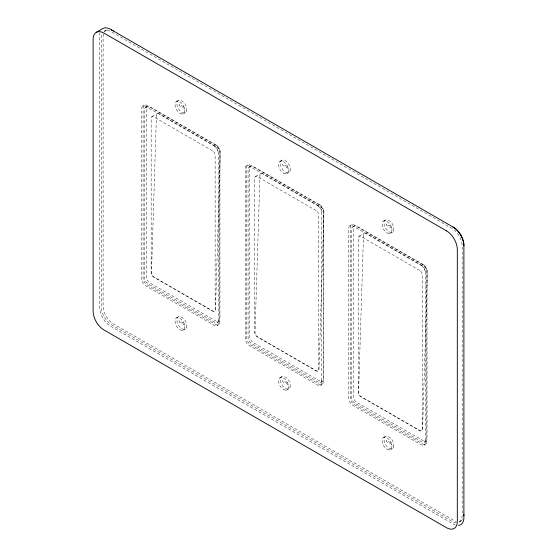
<?xml version="1.0" encoding="UTF-8"?>
<svg xmlns="http://www.w3.org/2000/svg" width="557" height="557" viewBox="0 0 557 557"><rect width="100%" height="100%" fill="white"/><g stroke="black" fill="none" stroke-linecap="round" stroke-linejoin="round"><path stroke-width="0.42" stroke-dasharray="2.79 2.09" d="M106.122 30.231L104.41 31.22A14.545 8.397 60 0 1 111.679 31.944L451.894 228.363A14.545 8.397 60 0 1 462.178 246.173L462.178 515.329A14.545 8.397 60 0 1 457.032 522.64M142.843 106.046L144.27 105.217M145.53 107.404L147.25 106.415M176.43 101.548L178.317 100.462M151.908 116.664L157.255 113.579M183.469 113.732L185.356 112.646M246.396 165.826L247.823 165.004M249.083 167.184L250.796 166.195M279.983 161.335L281.87 160.242M255.461 176.451L260.801 173.366M287.015 173.519L288.902 172.426M176.43 317.929L178.317 316.836M349.942 225.606L351.37 224.784M352.63 226.971L354.343 225.982M183.469 330.113L185.356 329.02M383.529 221.115L385.416 220.029M359.007 236.231L364.348 233.146M217.223 322.607L218.936 321.619M217.056 325.615L218.483 324.794M390.568 233.299L392.448 232.213M279.983 377.709L281.87 376.623M287.015 389.893L288.902 388.807M320.769 382.394L322.489 381.406M320.602 385.402L322.037 384.581M383.529 437.496L385.416 436.403M390.568 449.68L392.448 448.587M424.323 442.174L426.035 441.186M424.156 445.182L425.583 444.361M459.163 521.986L460.876 520.997M425.325 439.96A4.846 2.799 60 0 1 421.9 441.938L355.053 403.345A4.846 2.799 60 0 1 351.627 397.406L351.627 229.185A4.846 2.799 60 0 1 355.053 227.207M421.329 265.473A5.654 3.265 60 0 1 425.325 272.394M321.779 380.173A4.846 2.799 60 0 1 318.346 382.151L251.506 343.565A4.846 2.799 60 0 1 248.081 337.626L248.081 169.405A4.846 2.799 60 0 1 251.506 167.427M317.775 205.686A5.654 3.265 60 0 1 321.779 212.614M218.226 320.393A4.846 2.799 60 0 1 214.8 322.371L147.96 283.778A4.846 2.799 60 0 1 144.528 277.839L144.528 109.618A4.846 2.799 60 0 1 147.96 107.64M214.229 145.906A5.654 3.265 60 0 1 218.226 152.827M456.239 522.661A14.545 8.397 60 0 1 451.894 521.261L111.679 324.842A14.545 8.397 60 0 1 101.395 307.032L101.395 37.883A14.545 8.397 60 0 1 102.773 32.738M103.463 34.019A14.545 8.397 60 0 0 103.108 36.887L103.108 306.044A14.545 8.397 60 0 0 113.391 323.854L453.607 520.273A14.545 8.397 60 0 0 456.267 521.408M104.486 31.749A14.545 8.397 60 0 1 108.253 29.577M462.512 519.479A14.545 8.397 60 0 1 458.745 521.651M100.051 32.543A15.352 8.863 60 0 0 99.682 35.571L99.682 307.36A15.352 8.863 60 0 0 110.537 326.165L453.036 523.9A15.352 8.863 60 0 0 455.153 524.882M156.433 115.285L151.483 272.512A3.634 2.179 61.9 0 0 153.955 277.017L212.802 310.987A3.634 2.179 61.9 0 0 215.468 309.448L220.419 152.228A3.634 2.179 61.9 0 0 217.94 147.716L159.1 113.746A3.634 2.179 61.9 0 0 156.433 115.285M259.98 175.065L255.029 332.292A3.634 2.179 61.9 0 0 257.501 336.804L316.348 370.774A3.634 2.179 61.9 0 0 319.015 369.235L323.965 212.008A3.634 2.179 61.9 0 0 321.493 207.503L262.646 173.526A3.634 2.179 61.9 0 0 259.98 175.065M363.526 234.852L358.576 392.079A3.634 2.179 61.9 0 0 361.054 396.584L419.894 430.554A3.634 2.179 61.9 0 0 422.561 429.015L427.518 271.795A3.634 2.179 61.9 0 0 425.04 267.283L366.193 233.313A3.634 2.179 61.9 0 0 363.533 234.852M179.11 104.444L179.431 105.809L184.743 108.629L184.464 107.167L179.11 104.444M179.11 320.825L179.431 322.183L184.743 325.01L184.464 323.547L179.11 320.825M282.657 164.231L282.984 165.589L288.296 168.409L288.018 166.954L282.657 164.231M282.657 380.605L282.984 381.97L288.296 384.79L288.018 383.327L282.657 380.605M386.203 224.011L386.53 225.376L391.843 228.196L391.564 226.734L386.203 224.011M386.203 440.392L386.53 441.75L391.843 444.577L391.564 443.114L386.203 440.392M216.513 145.245L149.673 106.652A4.846 2.799 60 0 0 146.24 108.629L146.24 276.85A4.846 2.799 60 0 0 149.673 282.789L216.513 321.382A4.846 2.799 60 0 0 219.938 319.405L219.938 151.184A4.846 2.799 60 0 0 216.513 145.245M320.059 205.025L253.219 166.439A4.846 2.799 60 0 0 249.794 168.416L249.794 336.637A4.846 2.799 60 0 0 253.219 342.576L320.059 381.162A4.846 2.799 60 0 0 323.492 379.185L323.492 210.964A4.846 2.799 60 0 0 320.059 205.025M423.612 264.812L356.765 226.219A4.846 2.799 60 0 0 353.34 228.196L353.34 396.417A4.846 2.799 60 0 0 356.765 402.356L423.612 440.949A4.846 2.799 60 0 0 427.038 438.965L427.038 270.751A4.846 2.799 60 0 0 423.612 264.812M215.656 145.078L147.097 105.496A5.654 3.265 60 0 0 143.1 107.807L143.1 278.006A5.654 3.265 60 0 0 147.097 284.933L215.656 324.515A5.654 3.265 60 0 0 219.653 322.204L219.653 152.005A5.654 3.265 60 0 0 215.656 145.078M319.203 204.865L250.65 165.283A5.654 3.265 60 0 0 246.647 167.587L246.647 337.793A5.654 3.265 60 0 0 250.65 344.713L319.203 384.295A5.654 3.265 60 0 0 323.206 381.991L323.206 211.785A5.654 3.265 60 0 0 319.203 204.865M422.756 264.645L354.196 225.063A5.654 3.265 60 0 0 350.2 227.374L350.2 397.573A5.654 3.265 60 0 0 354.196 404.5L422.756 444.082A5.654 3.265 60 0 0 426.753 441.771L426.753 271.572A5.654 3.265 60 0 0 422.756 264.645M214.8 146.233L145.669 106.324A5.654 3.265 60 0 0 141.673 108.629L141.673 278.834A5.654 3.265 60 0 0 145.669 285.755L214.229 325.337A5.654 3.265 60 0 0 218.226 323.032L218.226 152.172A4.846 2.799 60 0 0 214.8 146.233M318.346 206.013L249.223 166.104A5.654 3.265 60 0 0 245.219 168.416L245.219 338.614A5.654 3.265 60 0 0 249.223 345.542L317.775 385.124A5.654 3.265 60 0 0 321.779 382.812L321.779 211.952A4.846 2.799 60 0 0 318.346 206.013M421.9 265.8L352.769 225.891A5.654 3.265 60 0 0 348.773 228.196L348.773 398.401A5.654 3.265 60 0 0 352.769 405.322L421.329 444.904A5.654 3.265 60 0 0 425.325 442.599L425.325 271.739A4.846 2.799 60 0 0 421.9 265.8M212.572 150.815L153.725 116.845A3.634 2.096 60 0 0 151.156 118.328L151.156 272.693A3.634 2.096 60 0 0 153.725 277.149L212.572 311.119A3.634 2.096 60 0 0 215.141 309.636L215.141 155.271A3.634 2.096 60 0 0 212.572 150.815M316.118 210.602L257.278 176.625A3.634 2.096 60 0 0 254.702 178.115L254.702 332.48A3.634 2.096 60 0 0 257.278 336.929L316.118 370.906A3.634 2.096 60 0 0 318.695 369.423L318.695 215.058A3.634 2.096 60 0 0 316.118 210.602M419.672 270.382L360.825 236.412A3.634 2.096 60 0 0 358.255 237.895L358.255 392.26A3.634 2.096 60 0 0 360.825 396.716L419.672 430.686A3.634 2.096 60 0 0 422.241 429.203L422.241 274.838A3.634 2.096 60 0 0 419.672 270.382M387.331 449.36A6.461 3.732 60 0 0 391.905 446.721A9.539 5.507 60 0 0 391.745 444.604A6.461 3.732 60 0 0 388.514 439.007A9.539 5.507 60 0 0 386.76 437.816A6.461 3.732 60 0 0 382.346 439.174A9.539 5.507 60 0 0 382.193 441.109A6.461 3.732 60 0 0 385.576 448.169A9.539 5.507 60 0 0 387.331 449.36M393.632 446.909A9.539 5.507 60 0 0 393.785 444.973A6.461 3.732 60 0 0 389.218 437.057A9.539 5.507 60 0 0 387.463 436.222A6.461 3.732 60 0 0 384.079 439.362A9.539 5.507 60 0 0 384.233 441.478A6.461 3.732 60 0 0 388.647 447.939A9.539 5.507 60 0 0 390.401 448.775A6.461 3.732 60 0 0 393.632 446.909M387.331 232.979A6.461 3.732 60 0 0 391.905 230.34A9.539 5.507 60 0 0 391.745 228.224A6.461 3.732 60 0 0 388.514 222.626A9.539 5.507 60 0 0 386.76 221.435A6.461 3.732 60 0 0 382.346 222.8A9.539 5.507 60 0 0 382.193 224.736A6.461 3.732 60 0 0 385.576 231.789A9.539 5.507 60 0 0 387.331 232.979M393.632 230.528A9.539 5.507 60 0 0 393.785 228.593A6.461 3.732 60 0 0 389.218 220.676A9.539 5.507 60 0 0 387.463 219.848A6.461 3.732 60 0 0 384.079 222.988A9.539 5.507 60 0 0 384.233 225.105A6.461 3.732 60 0 0 388.647 231.566A9.539 5.507 60 0 0 390.401 232.394A6.461 3.732 60 0 0 393.632 230.528M283.785 389.573A6.461 3.732 60 0 0 288.352 386.934A9.539 5.507 60 0 0 288.199 384.817A6.461 3.732 60 0 0 284.968 379.226A9.539 5.507 60 0 0 283.214 378.029A6.461 3.732 60 0 0 278.799 379.394A9.539 5.507 60 0 0 278.646 381.329A6.461 3.732 60 0 0 282.03 388.382A9.539 5.507 60 0 0 283.785 389.573M290.086 387.122A9.539 5.507 60 0 0 290.239 385.186A6.461 3.732 60 0 0 285.671 377.27A9.539 5.507 60 0 0 283.917 376.441A6.461 3.732 60 0 0 280.526 379.582A9.539 5.507 60 0 0 280.686 381.698A6.461 3.732 60 0 0 285.1 388.159A9.539 5.507 60 0 0 286.855 388.988A6.461 3.732 60 0 0 290.086 387.122M283.785 173.199A6.461 3.732 60 0 0 288.352 170.56A9.539 5.507 60 0 0 288.199 168.444A6.461 3.732 60 0 0 284.968 162.846A9.539 5.507 60 0 0 283.214 161.655A6.461 3.732 60 0 0 278.799 163.013A9.539 5.507 60 0 0 278.646 164.949A6.461 3.732 60 0 0 282.03 172.002A9.539 5.507 60 0 0 283.785 173.199M290.086 170.748A9.539 5.507 60 0 0 290.239 168.813A6.461 3.732 60 0 0 285.671 160.896A9.539 5.507 60 0 0 283.917 160.061A6.461 3.732 60 0 0 280.526 163.201A9.539 5.507 60 0 0 280.686 165.318A6.461 3.732 60 0 0 285.1 171.779A9.539 5.507 60 0 0 286.855 172.614A6.461 3.732 60 0 0 290.086 170.748M180.238 329.793A6.461 3.732 60 0 0 184.806 327.154A9.539 5.507 60 0 0 184.652 325.037A6.461 3.732 60 0 0 181.422 319.44A9.539 5.507 60 0 0 179.667 318.249A6.461 3.732 60 0 0 175.253 319.607A9.539 5.507 60 0 0 175.093 321.542A6.461 3.732 60 0 0 178.484 328.602A9.539 5.507 60 0 0 180.238 329.793M186.532 327.342A9.539 5.507 60 0 0 186.692 325.406A6.461 3.732 60 0 0 182.118 317.49A9.539 5.507 60 0 0 180.364 316.655A6.461 3.732 60 0 0 176.98 319.795A9.539 5.507 60 0 0 177.133 321.911A6.461 3.732 60 0 0 181.547 328.372A9.539 5.507 60 0 0 183.302 329.208A6.461 3.732 60 0 0 186.532 327.342M180.238 113.412A6.461 3.732 60 0 0 184.806 110.773A9.539 5.507 60 0 0 184.652 108.657A6.461 3.732 60 0 0 181.422 103.059A9.539 5.507 60 0 0 179.667 101.868A6.461 3.732 60 0 0 175.253 103.233A9.539 5.507 60 0 0 175.093 105.169A6.461 3.732 60 0 0 178.484 112.222A9.539 5.507 60 0 0 180.238 113.412M186.532 110.961A9.539 5.507 60 0 0 186.692 109.026A6.461 3.732 60 0 0 182.118 101.109A9.539 5.507 60 0 0 180.364 100.281A6.461 3.732 60 0 0 176.98 103.421A9.539 5.507 60 0 0 177.133 105.538A6.461 3.732 60 0 0 181.547 111.999A9.539 5.507 60 0 0 183.302 112.827A6.461 3.732 60 0 0 186.532 110.961"/><path stroke-width="0.84" d="M96.291 32.334L102.864 28.546A15.352 8.863 60 0 1 110.537 29.305L453.607 227.374A14.545 8.397 60 0 1 463.89 245.184L463.89 517.634A15.352 8.863 60 0 1 458.46 525.355M111.386 30.022A14.545 8.397 60 0 1 113.391 30.955M463.89 514.334A14.545 8.397 60 0 1 463.8 515.838M453.036 227.04A15.352 8.863 60 0 1 463.89 245.846M446.463 230.835L103.964 33.1A15.352 8.863 60 0 0 93.11 39.366L93.11 311.154A15.352 8.863 60 0 0 103.964 329.96L446.463 527.695A15.352 8.863 60 0 0 457.318 521.429L457.318 249.64A15.352 8.863 60 0 0 446.463 230.835"/></g></svg>
